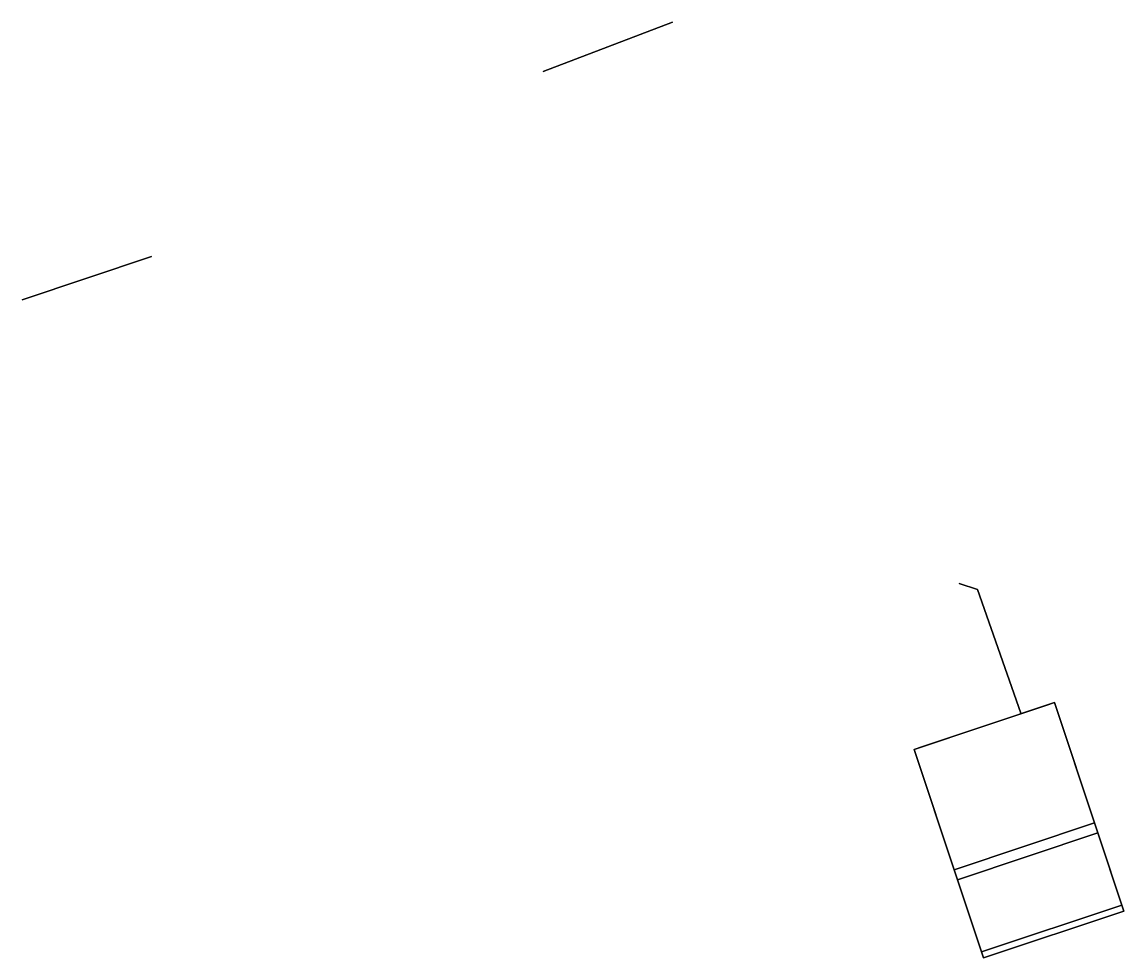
# Model space of a CAD drawing. Header units: metres. Extents: x 99985 to 960228, y 99998 to 1946180.
# Drawn here: x 960205.38 to 960227.72, y 1946160.66 to 1946179.62 of the extents above; entities outside this region: 1.
import ezdxf

# ---------------------------------------------------------------- set-up
doc = ezdxf.new("R2010")
doc.units = ezdxf.units.M

msp = doc.modelspace()

# ---------------------------------------------------------------- linework, layer by layer
at = {"layer": 'Building Shading', "color": 195}
for points in [[(960215.9375, 1946178.625, 79.253), (960215.9375, 1946178.625, 40.253), (960218.5625, 1946179.625, 40.253), (960218.5625, 1946179.625, 79.253)], [(960218.5625, 1946179.625, 79.253), (960218.5625, 1946179.625, 40.253), (960215.9375, 1946178.625, 40.253), (960215.9375, 1946178.625, 79.253)], [(960205.375, 1946174, 79.253), (960205.375, 1946174, 40.253), (960208, 1946174.875, 40.253), (960208, 1946174.875, 79.253)], [(960208, 1946174.875, 79.253), (960208, 1946174.875, 40.253), (960205.375, 1946174, 40.253), (960205.375, 1946174, 79.253)], [(960224.375, 1946168.25, 79.253), (960224.375, 1946168.25, 40.253), (960224.75, 1946168.125, 40.253), (960224.75, 1946168.125, 79.253)], [(960224.75, 1946168.125, 79.253), (960224.75, 1946168.125, 40.253), (960224.375, 1946168.25, 40.253), (960224.375, 1946168.25, 79.253)], [(960224.75, 1946168.125, 79.253), (960224.75, 1946168.125, 40.253), (960225.625, 1946165.625, 40.253), (960225.625, 1946165.625, 79.253)], [(960225.625, 1946165.625, 79.253), (960225.625, 1946165.625, 40.253), (960224.75, 1946168.125, 40.253), (960224.75, 1946168.125, 79.253)]]:
    msp.add_3dface(points, dxfattribs=at)
at = {"layer": 'CORE', "color": 43}
for points in [[(960227.1886, 1946163.1957, 55.3612), (960227.1886, 1946163.1957, 52.253), (960224.3422, 1946162.2482, 52.253), (960224.3422, 1946162.2482, 55.3612)], [(960227.7165, 1946161.6096, 55.3612), (960227.7165, 1946161.6096, 52.253), (960227.1886, 1946163.1957, 52.253), (960227.1886, 1946163.1957, 55.3612)], [(960224.3422, 1946162.2482, 55.3612), (960224.3422, 1946162.2482, 52.253), (960224.8701, 1946160.6622, 52.253), (960224.8701, 1946160.6622, 55.3612)], [(960224.8701, 1946160.6622, 55.3612), (960224.8701, 1946160.6622, 52.253), (960227.7165, 1946161.6096, 52.253), (960227.7165, 1946161.6096, 55.3612)]]:
    msp.add_3dface(points, dxfattribs=at)
at = {"layer": 'CORE', "color": 8}
for points in [[(960227.1886, 1946163.1957, 52.253), (960227.6763, 1946161.7304, 52.253), (960224.8299, 1946160.783, 52.253), (960224.3422, 1946162.2482, 52.253)], [(960227.6763, 1946161.7304, 52.253), (960227.7165, 1946161.6096, 52.253), (960224.8701, 1946160.6622, 52.253), (960224.8299, 1946160.783, 52.253)]]:
    msp.add_3dface(points, dxfattribs=at)
at = {"layer": 'CORE', "color": 15}
for points in [[(960227.1886, 1946163.1957, 55.3612), (960224.3422, 1946162.2482, 55.3612), (960224.8299, 1946160.783, 55.3612), (960227.6763, 1946161.7304, 55.3612)], [(960227.6763, 1946161.7304, 55.3612), (960224.8299, 1946160.783, 55.3612), (960224.8701, 1946160.6622, 55.3612), (960227.7165, 1946161.6096, 55.3612)]]:
    msp.add_3dface(points, dxfattribs=at)
at = {"layer": 'PERIM', "color": 43}
for points in [[(960226.3103, 1946165.8347, 55.3612), (960226.3103, 1946165.8347, 52.253), (960223.4638, 1946164.8873, 52.253), (960223.4638, 1946164.8873, 55.3612)], [(960227.1886, 1946163.1957, 55.3612), (960227.1886, 1946163.1957, 52.253), (960226.3103, 1946165.8347, 52.253), (960226.3103, 1946165.8347, 55.3612)], [(960223.4638, 1946164.8873, 55.3612), (960223.4638, 1946164.8873, 52.253), (960224.3422, 1946162.2482, 52.253), (960224.3422, 1946162.2482, 55.3612)], [(960224.3422, 1946162.2482, 55.3612), (960224.3422, 1946162.2482, 52.253), (960227.1886, 1946163.1957, 52.253), (960227.1886, 1946163.1957, 55.3612)]]:
    msp.add_3dface(points, dxfattribs=at)
at = {"layer": 'PERIM', "color": 8}
for points in [[(960226.3103, 1946165.8347, 52.253), (960227.1217, 1946163.3966, 52.253), (960224.2753, 1946162.4492, 52.253), (960223.4638, 1946164.8873, 52.253)], [(960227.1217, 1946163.3966, 52.253), (960227.1886, 1946163.1957, 52.253), (960224.3422, 1946162.2482, 52.253), (960224.2753, 1946162.4492, 52.253)]]:
    msp.add_3dface(points, dxfattribs=at)
at = {"layer": 'PERIM', "color": 15}
for points in [[(960226.3103, 1946165.8347, 55.3612), (960223.4638, 1946164.8873, 55.3612), (960224.2753, 1946162.4492, 55.3612), (960227.1217, 1946163.3966, 55.3612)], [(960227.1217, 1946163.3966, 55.3612), (960224.2753, 1946162.4492, 55.3612), (960224.3422, 1946162.2482, 55.3612), (960227.1886, 1946163.1957, 55.3612)]]:
    msp.add_3dface(points, dxfattribs=at)
at = {"layer": 'PERIM', "color": 143}
msp.add_3dface([(960226.2154, 1946165.8031, 54.4351), (960226.2154, 1946165.8031, 53.103), (960223.5587, 1946164.9188, 53.103), (960223.5587, 1946164.9188, 54.4351)], dxfattribs=at)

doc.saveas('drawing.dxf')
